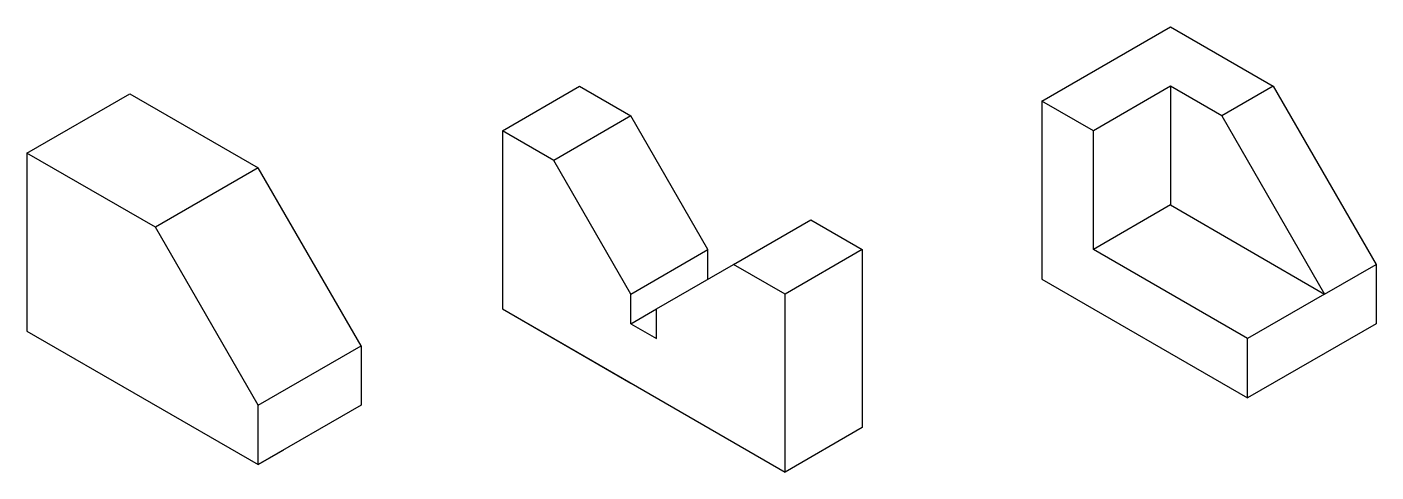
# Model space of a CAD drawing. Header units: inches. Extents: x 0.4 to 45.9, y -4.5 to 10.5.
import ezdxf

# ---------------------------------------------------------------- set-up
doc = ezdxf.new("R2010")
doc.units = ezdxf.units.IN
doc.header["$MEASUREMENT"] = 0

msp = doc.modelspace()

# ---------------------------------------------------------------- linework, layer by layer
for p, q in [((34.641, 8), (38.971, 10.5)), ((38.971, 10.5), (42.435, 8.5)), ((0.433, 6.25), (3.897, 8.25)), ((3.897, 8.25), (8.227, 5.75)), ((16.454, 7), (19.053, 8.5)), ((19.053, 8.5), (20.785, 7.5)), ((38.971, 8.5), (36.373, 7)), ((40.703, 7.5), (38.971, 8.5)), ((38.971, 8.5), (38.971, 4.5)), ((42.435, 8.5), (40.703, 7.5)), ((42.435, 8.5), (45.899, 2.5)), ((36.373, 7), (34.641, 8)), ((34.641, 8), (34.641, 2)), ((20.785, 7.5), (18.187, 6)), ((23.383, 3), (20.785, 7.5)), ((40.703, 7.5), (44.167, 1.5)), ((18.187, 6), (16.454, 7)), ((16.454, 7), (16.454, 1)), ((36.373, 3), (36.373, 7)), ((4.763, 3.75), (0.433, 6.25)), ((0.433, 6.25), (0.433, 0.25)), ((20.785, 1.5), (18.187, 6)), ((8.227, 5.75), (4.763, 3.75)), ((11.691, -0.25), (8.227, 5.75)), ((38.971, 4.5), (36.373, 3)), ((38.971, 4.5), (44.167, 1.5)), ((8.227, -2.25), (4.763, 3.75)), ((24.249, 2.5), (26.847, 4)), ((26.847, 4), (28.579, 3)), ((20.785, 1.5), (23.383, 3)), ((23.383, 2), (23.383, 3)), ((28.579, 3), (25.981, 1.5)), ((28.579, 3), (28.579, -3)), ((41.569, 0), (36.373, 3)), ((21.651, 1), (24.249, 2.5)), ((25.981, 1.5), (24.249, 2.5)), ((44.167, 1.5), (45.899, 2.5)), ((45.899, 2.5), (45.899, 0.5)), ((34.641, 2), (41.569, -2)), ((20.785, 0.5), (20.785, 1.5)), ((25.981, -4.5), (25.981, 1.5)), ((44.167, 1.5), (41.569, 0)), ((16.454, 1), (25.981, -4.5)), ((16.454, 1), (20.785, -1.5)), ((20.785, 0.5), (21.651, 1)), ((21.651, 0), (21.651, 1)), ((20.785, 0.5), (21.651, 0)), ((45.899, 0.5), (41.569, -2)), ((0.433, 0.25), (8.227, -4.25)), ((41.569, -2), (41.569, 0)), ((8.227, -2.25), (11.691, -0.25)), ((11.691, -0.25), (11.691, -2.25)), ((8.227, -4.25), (8.227, -2.25)), ((11.691, -2.25), (8.227, -4.25)), ((28.579, -3), (25.981, -4.5)), ((8.227, -4.25), (9.093, -3.75))]:
    msp.add_line(p, q)

doc.saveas('drawing.dxf')
